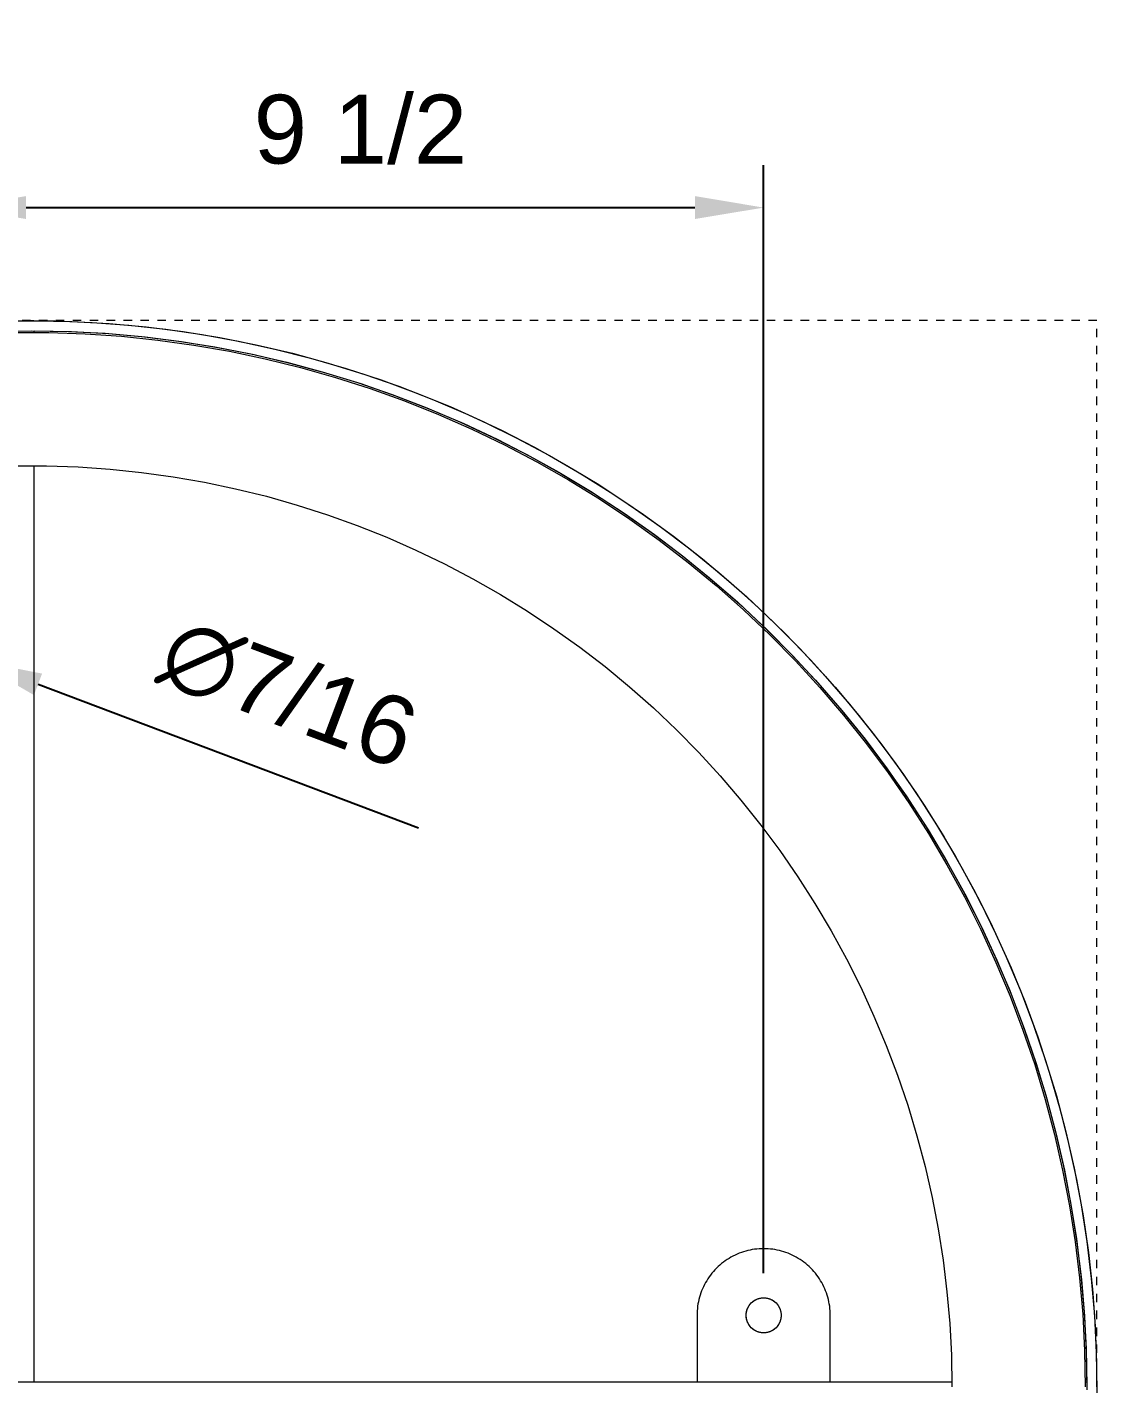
# Model space of a CAD drawing. Header units: inches. Extents: x -0.3 to 90.4, y 1.6 to 67.
# Drawn here: x 46.9 to 59.54, y 14.19 to 30.22 of the extents above; entities that cross this region are included whole.
import ezdxf

# ---------------------------------------------------------------- set-up
doc = ezdxf.new("R2010")
doc.units = ezdxf.units.IN
doc.linetypes.add('HIDDEN', pattern=[1.905, 1.27, -0.635])
for name, color, linetype, lineweight in [('ZANO_R', 7, 'Continuous', 0), ('ZANO_R_przerywana', 250, 'HIDDEN', 0), ('ZANO_W', 1, 'Continuous', 0)]:
    doc.layers.add(name, color=color, linetype=linetype, lineweight=lineweight)
doc.styles.get("Standard").update_dxf_attribs({"font": 'arial.ttf'})
doc.dimstyles.new('amerykanie', dxfattribs={"dimtxt": 50, "dimasz": 50, "dimexe": 0.5, "dimexo": 0.5, "dimgap": 1, "dimtad": 1, "dimdec": 0, "dimzin": 0, "dimlunit": 5, "dimtxsty": 'Standard', "dimcen": 0.09, "dimclrd": 1, "dimclre": 1, "dimclrt": 1, "dimazin": 0, "dimtfac": 1, "dimtdec": 0, "dimtmove": 0, "dimatfit": 3, "dimfxl": 1, "dimtzin": 0, "dimarcsym": 1})

# ---------------------------------------------------------------- blocks, each defined once
blk = doc.blocks.new('*D381')
at = {"layer": 'ZANO_W', "color": 1, "lineweight": -2}
for p, q in [((46.071, 23.311), (46.071, 28.584)), ((55.599, 15.496), (55.599, 28.584)), ((46.884, 28.084), (54.786, 28.084))]:
    blk.add_line(p, q, dxfattribs=at)
at = {"layer": 'ZANO_W', "color": 1}
for points in [[(46.884, 28.22), (46.884, 27.949), (46.071, 28.084)], [(54.786, 27.949), (54.786, 28.22), (55.599, 28.084)]]:
    blk.add_solid(points, dxfattribs=at)
at = {"layer": 'ZANO_W', "color": 1, "insert": (50.835, 29.005), "char_height": 0.8125, "attachment_point": 5}
blk.add_mtext('9 1/2', dxfattribs=at)
blk = doc.blocks.new('*D384')
at = {"layer": 'ZANO_W', "color": 1, "lineweight": -2}
for p, q in [((45.118, 23.171), (44.358, 23.458)), ((45.878, 22.884), (46.265, 22.738)), ((51.521, 20.753), (47.025, 22.451))]:
    blk.add_line(p, q, dxfattribs=at)
at = {"layer": 'ZANO_W', "color": 1}
for points in [[(45.07, 23.044), (45.166, 23.298), (45.878, 22.884)], [(47.073, 22.578), (46.977, 22.324), (46.265, 22.738)]]:
    blk.add_solid(points, dxfattribs=at)
at = {"layer": 'ZANO_W', "color": 1, "insert": (49.984, 22.336), "char_height": 0.8125, "attachment_point": 5, "rotation": 339.3122}
blk.add_mtext('∅7/16', dxfattribs=at)

msp = doc.modelspace()

# ---------------------------------------------------------------- linework, layer by layer
at = {"layer": 'ZANO_R'}
for p, q in [((46.51397, 26.62268), (46.94897, 26.62986)), ((46.54756, 26.74194), (46.9869, 26.74788)), ((46.55122, 26.62389), (46.98644, 26.62977)), ((46.79103, 26.74712), (47.22773, 26.74463)), ((46.85883, 26.74809), (46.97694, 26.74809)), ((46.94897, 26.62986), (47.38395, 26.62187)), ((46.97694, 26.74809), (46.97694, 26.74791)), ((46.97694, 26.62978), (46.97694, 26.61011)), ((46.98644, 26.62977), (47.4216, 26.62047)), ((46.9869, 26.74788), (47.42618, 26.73849)), ((47.22773, 26.74463), (47.66407, 26.727)), ((47.38395, 26.62187), (47.81839, 26.59873)), ((47.4216, 26.62047), (47.85617, 26.596)), ((47.42618, 26.73849), (47.86487, 26.71379)), ((47.66407, 26.727), (48.09955, 26.69426)), ((47.86487, 26.71379), (48.30242, 26.67381)), ((48.09955, 26.69426), (48.53363, 26.64645)), ((48.30242, 26.67381), (48.73832, 26.61859)), ((48.53363, 26.64645), (48.96579, 26.58362)), ((48.73832, 26.61859), (49.17202, 26.54821)), ((46.72235, 26.60832), (47.15251, 26.60832)), ((47.15251, 26.60832), (47.58241, 26.59347)), ((47.58241, 26.59347), (48.01154, 26.5638)), ((47.81839, 26.59873), (48.25176, 26.56046)), ((47.85617, 26.596), (48.28963, 26.55639)), ((48.01154, 26.5638), (48.43939, 26.51933)), ((48.25176, 26.56046), (48.68353, 26.50711)), ((48.28963, 26.55639), (48.72144, 26.5017)), ((48.43939, 26.51933), (48.86545, 26.46011)), ((48.68353, 26.50711), (49.11319, 26.43874)), ((48.72144, 26.5017), (49.15108, 26.43198)), ((48.86545, 26.46011), (49.28922, 26.38623)), ((48.96579, 26.58362), (49.39551, 26.50585)), ((49.17202, 26.54821), (49.60301, 26.46275)), ((49.39551, 26.50585), (49.82228, 26.41323)), ((49.60301, 26.46275), (50.03076, 26.36231)), ((49.11319, 26.43874), (49.54019, 26.35544)), ((49.15108, 26.43198), (49.57802, 26.34732)), ((49.28922, 26.38623), (49.71018, 26.29776)), ((49.54019, 26.35544), (49.96404, 26.25731)), ((49.57802, 26.34732), (50.00176, 26.24782)), ((49.71018, 26.29776), (50.12784, 26.19482)), ((49.82228, 26.41323), (50.24558, 26.30588)), ((50.03076, 26.36231), (50.45474, 26.24702)), ((50.24558, 26.30588), (50.66491, 26.18392)), ((49.96404, 26.25731), (50.3842, 26.14446)), ((50.00176, 26.24782), (50.42177, 26.13361)), ((50.12784, 26.19482), (50.54169, 26.07752)), ((50.3842, 26.14446), (50.80018, 26.01704)), ((50.42177, 26.13361), (50.83754, 26.00482)), ((50.45474, 26.24702), (50.87445, 26.11701)), ((50.66491, 26.18392), (51.07976, 26.04751)), ((50.54169, 26.07752), (50.95125, 25.94601)), ((50.80018, 26.01704), (51.21146, 25.8752)), ((50.83754, 26.00482), (51.24856, 25.86161)), ((50.87445, 26.11701), (51.28936, 25.97245)), ((51.07976, 26.04751), (51.48963, 25.89679)), ((51.28936, 25.97245), (51.69899, 25.81351)), ((50.95125, 25.94601), (51.35603, 25.80044)), ((51.21146, 25.8752), (51.61755, 25.71911)), ((51.24856, 25.86161), (51.65435, 25.70416)), ((51.48963, 25.89679), (51.89404, 25.73196)), ((51.69899, 25.81351), (52.10282, 25.64037)), ((51.35603, 25.80044), (51.75554, 25.64098)), ((51.61755, 25.71911), (52.01795, 25.54896)), ((51.65435, 25.70416), (52.05439, 25.53265)), ((51.89404, 25.73196), (52.29248, 25.55322)), ((51.75554, 25.64098), (52.14931, 25.46783)), ((52.01795, 25.54896), (52.41218, 25.36495)), ((52.05439, 25.53265), (52.44821, 25.34729)), ((52.10282, 25.64037), (52.50037, 25.45327)), ((52.29248, 25.55322), (52.6845, 25.36077)), ((52.14931, 25.46783), (52.53687, 25.2812)), ((52.41218, 25.36495), (52.79976, 25.16732)), ((52.44821, 25.34729), (52.83533, 25.14832)), ((52.50037, 25.45327), (52.89115, 25.25241)), ((52.6845, 25.36077), (53.0696, 25.15485)), ((52.53687, 25.2812), (52.91775, 25.08129)), ((52.79976, 25.16732), (53.18021, 24.9563)), ((52.89115, 25.25241), (53.27469, 25.03805)), ((46.74953, 25.03375), (47.12533, 25.03375)), ((46.97694, 25.0353), (46.97694, 14.20872)), ((47.12533, 25.03375), (47.50089, 25.02078)), ((47.50089, 25.02078), (47.87579, 24.99486)), ((52.83533, 25.14832), (53.21528, 24.93597)), ((52.91775, 25.08129), (53.29151, 24.86836)), ((53.0696, 25.15485), (53.44734, 24.93571)), ((53.27469, 25.03805), (53.65052, 24.81044)), ((47.87579, 24.99486), (48.24957, 24.956)), ((48.24957, 24.956), (48.62179, 24.90428)), ((48.62179, 24.90428), (48.99199, 24.83973)), ((53.18021, 24.9563), (53.55308, 24.73215)), ((53.21528, 24.93597), (53.58759, 24.7105)), ((53.29151, 24.86836), (53.6577, 24.64266)), ((53.44734, 24.93571), (53.81726, 24.70361)), ((48.99199, 24.83973), (49.35975, 24.76244)), ((49.35975, 24.76244), (49.72463, 24.67251)), ((53.55308, 24.73215), (53.91791, 24.49514)), ((53.58759, 24.7105), (53.95181, 24.47218)), ((53.65052, 24.81044), (54.01819, 24.56987)), ((53.81726, 24.70361), (54.17891, 24.45883)), ((49.72463, 24.67251), (50.08618, 24.57004)), ((50.08618, 24.57004), (50.44398, 24.45515)), ((53.6577, 24.64266), (54.01587, 24.40445)), ((54.01819, 24.56987), (54.37724, 24.31663)), ((50.44398, 24.45515), (50.7976, 24.32797)), ((53.91791, 24.49514), (54.27425, 24.24555)), ((53.95181, 24.47218), (54.30749, 24.22131)), ((54.01587, 24.40445), (54.36562, 24.15401)), ((54.17891, 24.45883), (54.53186, 24.20166)), ((50.7976, 24.32797), (51.14662, 24.18867)), ((54.27425, 24.24555), (54.62168, 23.9837)), ((54.30749, 24.22131), (54.65422, 23.95819)), ((54.37724, 24.31663), (54.72725, 24.05101)), ((51.14662, 24.18867), (51.49062, 24.0374)), ((54.36562, 24.15401), (54.7065, 23.89166)), ((54.53186, 24.20166), (54.87569, 23.93241)), ((54.72725, 24.05101), (55.06778, 23.77336)), ((51.49062, 24.0374), (51.8292, 23.87435)), ((54.62168, 23.9837), (54.95977, 23.7099)), ((54.65422, 23.95819), (54.99156, 23.68313)), ((54.7065, 23.89166), (55.03814, 23.6177)), ((54.87569, 23.93241), (55.20997, 23.65141)), ((51.8292, 23.87435), (52.16195, 23.69971)), ((55.06778, 23.77336), (55.39842, 23.484)), ((52.16195, 23.69971), (52.48847, 23.51369)), ((54.95977, 23.7099), (55.28811, 23.42448)), ((54.99156, 23.68313), (55.3191, 23.39649)), ((55.03814, 23.6177), (55.36011, 23.33245)), ((55.20997, 23.65141), (55.53432, 23.35899)), ((52.48847, 23.51369), (52.80837, 23.31651)), ((55.28811, 23.42448), (55.60631, 23.12779)), ((55.39842, 23.484), (55.71877, 23.18328)), ((52.80837, 23.31651), (53.12128, 23.10841)), ((55.3191, 23.39649), (55.63645, 23.09859)), ((55.36011, 23.33245), (55.67205, 23.03626)), ((55.53432, 23.35899), (55.84834, 23.0555)), ((53.12128, 23.10841), (53.42682, 22.88963)), ((55.60631, 23.12779), (55.91397, 22.82019)), ((55.63645, 23.09859), (55.94321, 22.78981)), ((55.71877, 23.18328), (56.02844, 22.87158)), ((55.67205, 23.03626), (55.97358, 22.72948)), ((55.84834, 23.0555), (56.15165, 22.74132)), ((53.42682, 22.88963), (53.72463, 22.66043)), ((55.91397, 22.82019), (56.21072, 22.50205)), ((55.94321, 22.78981), (56.23903, 22.47052)), ((56.02844, 22.87158), (56.32705, 22.54927)), ((53.72463, 22.66043), (54.01435, 22.42109)), ((55.97358, 22.72948), (56.26434, 22.41247)), ((56.15165, 22.74132), (56.44389, 22.41681)), ((56.21072, 22.50205), (56.49621, 22.17376)), ((56.23903, 22.47052), (56.52353, 22.14111)), ((56.32705, 22.54927), (56.61425, 22.21674)), ((54.01435, 22.42109), (54.29563, 22.17189)), ((56.26434, 22.41247), (56.54399, 22.08562)), ((56.44389, 22.41681), (56.7247, 22.08236)), ((54.29563, 22.17189), (54.56815, 21.91314)), ((56.49621, 22.17376), (56.77008, 21.83572)), ((56.52353, 22.14111), (56.79636, 21.80198)), ((56.61425, 22.21674), (56.88967, 21.8744)), ((56.54399, 22.08562), (56.81219, 21.74931)), ((56.7247, 22.08236), (56.99376, 21.73839)), ((54.56815, 21.91314), (54.83157, 21.64513)), ((56.77008, 21.83572), (57.032, 21.48835)), ((56.79636, 21.80198), (57.05721, 21.45354)), ((56.88967, 21.8744), (57.15298, 21.52266)), ((54.83157, 21.64513), (55.08559, 21.36819)), ((56.81219, 21.74931), (57.06862, 21.40394)), ((56.99376, 21.73839), (57.25073, 21.3853)), ((57.032, 21.48835), (57.28165, 21.13205)), ((57.15298, 21.52266), (57.40387, 21.16195)), ((55.08559, 21.36819), (55.32989, 21.08264)), ((57.05721, 21.45354), (57.30575, 21.09621)), ((57.06862, 21.40394), (57.31298, 21.04993)), ((57.25073, 21.3853), (57.49531, 21.02351)), ((57.40387, 21.16195), (57.64203, 20.79272)), ((55.32989, 21.08264), (55.56419, 20.78884)), ((57.28165, 21.13205), (57.51873, 20.76727)), ((57.30575, 21.09621), (57.54168, 20.73044)), ((57.31298, 21.04993), (57.54497, 20.6877)), ((57.49531, 21.02351), (57.72721, 20.65346)), ((55.56419, 20.78884), (55.78822, 20.48712)), ((57.51873, 20.76727), (57.74296, 20.39445)), ((57.54168, 20.73044), (57.76471, 20.35666)), ((57.54497, 20.6877), (57.76432, 20.31767)), ((57.64203, 20.79272), (57.86717, 20.41541)), ((57.72721, 20.65346), (57.94614, 20.2756)), ((55.78822, 20.48712), (56.00169, 20.17785)), ((57.74296, 20.39445), (57.95405, 20.01404)), ((57.86717, 20.41541), (58.07902, 20.03047)), ((57.76432, 20.31767), (57.97077, 19.94029)), ((57.76471, 20.35666), (57.97457, 19.97534)), ((57.94614, 20.2756), (58.15185, 19.89038)), ((56.00169, 20.17785), (56.20436, 19.86139)), ((57.95405, 20.01404), (58.15176, 19.6265)), ((57.97077, 19.94029), (58.16407, 19.55601)), ((57.97457, 19.97534), (58.171, 19.58692)), ((58.07902, 20.03047), (58.27731, 19.63838)), ((58.15185, 19.89038), (58.34408, 19.49826)), ((56.20436, 19.86139), (56.39599, 19.53813)), ((58.15176, 19.6265), (58.33584, 19.23231)), ((58.171, 19.58692), (58.35378, 19.1919)), ((58.27731, 19.63838), (58.46182, 19.23962)), ((56.39599, 19.53813), (56.57635, 19.20844)), ((58.16407, 19.55601), (58.34399, 19.16529)), ((58.34408, 19.49826), (58.5226, 19.09971)), ((58.46182, 19.23962), (58.6323, 18.83466)), ((56.57635, 19.20844), (56.74522, 18.87273)), ((58.33584, 19.23231), (58.50607, 18.83194)), ((58.34399, 19.16529), (58.51032, 18.76859)), ((58.35378, 19.1919), (58.52266, 18.79074)), ((58.5226, 19.09971), (58.6872, 18.69522)), ((56.74522, 18.87273), (56.9024, 18.53139)), ((58.50607, 18.83194), (58.66224, 18.42588)), ((58.51032, 18.76859), (58.66285, 18.36639)), ((58.52266, 18.79074), (58.67746, 18.38393)), ((58.6323, 18.83466), (58.78856, 18.42401)), ((58.6872, 18.69522), (58.83769, 18.28526)), ((56.9024, 18.53139), (57.04771, 18.18483)), ((58.66224, 18.42588), (58.80417, 18.01462)), ((58.66285, 18.36639), (58.80141, 17.95916)), ((58.67746, 18.38393), (58.81797, 17.97198)), ((58.78856, 18.42401), (58.93041, 18.00815)), ((58.83769, 18.28526), (58.97387, 17.87034)), ((57.04771, 18.18483), (57.18097, 17.83345)), ((58.80141, 17.95916), (58.92584, 17.54739)), ((58.80417, 18.01462), (58.93167, 17.59867)), ((58.81797, 17.97198), (58.94404, 17.55538)), ((58.93041, 18.00815), (59.05766, 17.58761)), ((57.18097, 17.83345), (57.30202, 17.47769)), ((58.97387, 17.87034), (59.0956, 17.45094)), ((57.30202, 17.47769), (57.41072, 17.11796)), ((58.92584, 17.54739), (59.03598, 17.13157)), ((58.93167, 17.59867), (59.0446, 17.17852)), ((58.94404, 17.55538), (59.0555, 17.13463)), ((59.05766, 17.58761), (59.17018, 17.16288)), ((59.0956, 17.45094), (59.20272, 17.02758)), ((59.0446, 17.17852), (59.14281, 16.7547)), ((59.17018, 17.16288), (59.26781, 16.73448)), ((57.41072, 17.11796), (57.50693, 16.7547)), ((59.03598, 17.13157), (59.13169, 16.7122)), ((59.0555, 17.13463), (59.15222, 16.71025)), ((59.20272, 17.02758), (59.29509, 16.60076)), ((57.50693, 16.7547), (57.59056, 16.38833)), ((59.13169, 16.7122), (59.21288, 16.28977)), ((59.14281, 16.7547), (59.2262, 16.32771)), ((59.15222, 16.71025), (59.23408, 16.28276)), ((59.26781, 16.73448), (59.35045, 16.30295)), ((59.29509, 16.60076), (59.37262, 16.17099)), ((57.59056, 16.38833), (57.66148, 16.01929)), ((59.21288, 16.28977), (59.27944, 15.8648)), ((59.2262, 16.32771), (59.29465, 15.89807)), ((59.23408, 16.28276), (59.30099, 15.85267)), ((59.35045, 16.30295), (59.41799, 15.86879)), ((59.37262, 16.17099), (59.43521, 15.7388)), ((57.66148, 16.01929), (57.71963, 15.64802)), ((59.29465, 15.89807), (59.34809, 15.46631)), ((55.28514, 15.71834), (55.26067, 15.7072)), ((55.30998, 15.72863), (55.28514, 15.71834)), ((55.33516, 15.73806), (55.30998, 15.72863)), ((55.36065, 15.74663), (55.33516, 15.73806)), ((55.38641, 15.75432), (55.36065, 15.74663)), ((55.41242, 15.76114), (55.38641, 15.75432)), ((55.43864, 15.76705), (55.41242, 15.76114)), ((55.46506, 15.77207), (55.43864, 15.76705)), ((55.49163, 15.77619), (55.46506, 15.77207)), ((55.51832, 15.7794), (55.49163, 15.77619)), ((55.54511, 15.78169), (55.51832, 15.7794)), ((55.57196, 15.78306), (55.54511, 15.78169)), ((55.59885, 15.78352), (55.57196, 15.78306)), ((55.62573, 15.78306), (55.59885, 15.78352)), ((55.65258, 15.78169), (55.62573, 15.78306)), ((55.67937, 15.7794), (55.65258, 15.78169)), ((55.70606, 15.77619), (55.67937, 15.7794)), ((55.73263, 15.77207), (55.70606, 15.77619)), ((55.75905, 15.76705), (55.73263, 15.77207)), ((55.78528, 15.76114), (55.75905, 15.76705)), ((55.81128, 15.75432), (55.78528, 15.76114)), ((55.83705, 15.74663), (55.81128, 15.75432)), ((55.86253, 15.73806), (55.83705, 15.74663)), ((55.88771, 15.72863), (55.86253, 15.73806)), ((55.91255, 15.71834), (55.88771, 15.72863)), ((55.93702, 15.7072), (55.91255, 15.71834)), ((59.27944, 15.8648), (59.33129, 15.43778)), ((59.30099, 15.85267), (59.35286, 15.42051)), ((59.41799, 15.86879), (59.47036, 15.43254)), ((59.43521, 15.7388), (59.48279, 15.30469)), ((55.04207, 15.5529), (55.02338, 15.53357)), ((55.0614, 15.57158), (55.04207, 15.5529)), ((55.08136, 15.5896), (55.0614, 15.57158)), ((55.10193, 15.60692), (55.08136, 15.5896)), ((55.12307, 15.62353), (55.10193, 15.60692)), ((55.14477, 15.63941), (55.12307, 15.62353)), ((55.16699, 15.65453), (55.14477, 15.63941)), ((55.18973, 15.66889), (55.16699, 15.65453)), ((55.21293, 15.68247), (55.18973, 15.66889)), ((55.23659, 15.69524), (55.21293, 15.68247)), ((55.26067, 15.7072), (55.23659, 15.69524)), ((55.9611, 15.69524), (55.93702, 15.7072)), ((55.98476, 15.68247), (55.9611, 15.69524)), ((56.00797, 15.66889), (55.98476, 15.68247)), ((56.0307, 15.65453), (56.00797, 15.66889)), ((56.05293, 15.63941), (56.0307, 15.65453)), ((56.07462, 15.62353), (56.05293, 15.63941)), ((56.09577, 15.60692), (56.07462, 15.62353)), ((56.11633, 15.5896), (56.09577, 15.60692)), ((56.13629, 15.57158), (56.11633, 15.5896)), ((56.15562, 15.5529), (56.13629, 15.57158)), ((56.17431, 15.53357), (56.15562, 15.5529)), ((57.71963, 15.64802), (57.76492, 15.27497)), ((54.92608, 15.40524), (54.9125, 15.38204)), ((54.94044, 15.42797), (54.92608, 15.40524)), ((54.95556, 15.4502), (54.94044, 15.42797)), ((54.97144, 15.4719), (54.95556, 15.4502)), ((54.98805, 15.49304), (54.97144, 15.4719)), ((55.00537, 15.51361), (54.98805, 15.49304)), ((55.02338, 15.53357), (55.00537, 15.51361)), ((56.19232, 15.51361), (56.17431, 15.53357)), ((56.20964, 15.49304), (56.19232, 15.51361)), ((56.22625, 15.4719), (56.20964, 15.49304)), ((56.24213, 15.4502), (56.22625, 15.4719)), ((56.25726, 15.42797), (56.24213, 15.4502)), ((56.27162, 15.40524), (56.25726, 15.42797)), ((56.28519, 15.38204), (56.27162, 15.40524)), ((59.33129, 15.43778), (59.36837, 15.00922)), ((59.34809, 15.46631), (59.38644, 15.03295)), ((59.35286, 15.42051), (59.38963, 14.98681)), ((59.47036, 15.43254), (59.50747, 14.99473)), ((54.84834, 15.23432), (54.84064, 15.20856)), ((54.85691, 15.25981), (54.84834, 15.23432)), ((54.86634, 15.28498), (54.85691, 15.25981)), ((54.87663, 15.30982), (54.86634, 15.28498)), ((54.88776, 15.3343), (54.87663, 15.30982)), ((54.89972, 15.35838), (54.88776, 15.3343)), ((54.9125, 15.38204), (54.89972, 15.35838)), ((56.29797, 15.35838), (56.28519, 15.38204)), ((56.30993, 15.3343), (56.29797, 15.35838)), ((56.32106, 15.30982), (56.30993, 15.3343)), ((56.33135, 15.28498), (56.32106, 15.30982)), ((56.34078, 15.25981), (56.33135, 15.28498)), ((56.34935, 15.23432), (56.34078, 15.25981)), ((56.35705, 15.20856), (56.34935, 15.23432)), ((57.76492, 15.27497), (57.79732, 14.90057)), ((59.48279, 15.30469), (59.51528, 14.8692)), ((54.81557, 15.07665), (54.81328, 15.04986)), ((54.81878, 15.10334), (54.81557, 15.07665)), ((54.82289, 15.12991), (54.81878, 15.10334)), ((54.82791, 15.15632), (54.82289, 15.12991)), ((54.83383, 15.18255), (54.82791, 15.15632)), ((54.84064, 15.20856), (54.83383, 15.18255)), ((55.40435, 15.06607), (55.40688, 15.07274)), ((55.40688, 15.07274), (55.40964, 15.07932)), ((55.40964, 15.07932), (55.41262, 15.0858)), ((55.41262, 15.0858), (55.41583, 15.09218)), ((55.41583, 15.09218), (55.41925, 15.09844)), ((55.41925, 15.09844), (55.42289, 15.10458)), ((55.42289, 15.10458), (55.42674, 15.11058)), ((55.42674, 15.11058), (55.43079, 15.11646)), ((55.43079, 15.11646), (55.43505, 15.12218)), ((55.43505, 15.12218), (55.4395, 15.12776)), ((55.4395, 15.12776), (55.44413, 15.13319)), ((55.44413, 15.13319), (55.44896, 15.13844)), ((55.44896, 15.13844), (55.45396, 15.14353)), ((55.45396, 15.14353), (55.45913, 15.14845)), ((55.45913, 15.14845), (55.46447, 15.15318)), ((55.46447, 15.15318), (55.46998, 15.15772)), ((55.46998, 15.15772), (55.47563, 15.16207)), ((55.47563, 15.16207), (55.48143, 15.16623)), ((55.48143, 15.16623), (55.48737, 15.17018)), ((55.48737, 15.17018), (55.49345, 15.17392)), ((55.49345, 15.17392), (55.49965, 15.17745)), ((55.49965, 15.17745), (55.50596, 15.18077)), ((55.50596, 15.18077), (55.51239, 15.18387)), ((55.51239, 15.18387), (55.51893, 15.18674)), ((55.51893, 15.18674), (55.52555, 15.18938)), ((55.52555, 15.18938), (55.53227, 15.1918)), ((55.53227, 15.1918), (55.53906, 15.19398)), ((55.53906, 15.19398), (55.54592, 15.19593)), ((55.54592, 15.19593), (55.55285, 15.19763)), ((55.55285, 15.19763), (55.55984, 15.1991)), ((55.55984, 15.1991), (55.56686, 15.20033)), ((55.56686, 15.20033), (55.57393, 15.20131)), ((55.57393, 15.20131), (55.58103, 15.20205)), ((55.58103, 15.20205), (55.58815, 15.20254)), ((55.58815, 15.20254), (55.59528, 15.20278)), ((55.59528, 15.20278), (55.60241, 15.20278)), ((55.60241, 15.20278), (55.60955, 15.20254)), ((55.60955, 15.20254), (55.61666, 15.20205)), ((55.61666, 15.20205), (55.62376, 15.20131)), ((55.62376, 15.20131), (55.63083, 15.20033)), ((55.63083, 15.20033), (55.63786, 15.1991)), ((55.63786, 15.1991), (55.64484, 15.19763)), ((55.64484, 15.19763), (55.65177, 15.19593)), ((55.65177, 15.19593), (55.65863, 15.19398)), ((55.65863, 15.19398), (55.66543, 15.1918)), ((55.66543, 15.1918), (55.67214, 15.18938)), ((55.67214, 15.18938), (55.67877, 15.18674)), ((55.67877, 15.18674), (55.6853, 15.18387)), ((55.6853, 15.18387), (55.69173, 15.18077)), ((55.69173, 15.18077), (55.69805, 15.17745)), ((55.69805, 15.17745), (55.70425, 15.17392)), ((55.70425, 15.17392), (55.71032, 15.17018)), ((55.71032, 15.17018), (55.71626, 15.16623)), ((55.71626, 15.16623), (55.72206, 15.16207)), ((55.72206, 15.16207), (55.72772, 15.15772)), ((55.72772, 15.15772), (55.73322, 15.15318)), ((55.73322, 15.15318), (55.73856, 15.14845)), ((55.73856, 15.14845), (55.74373, 15.14353)), ((55.74373, 15.14353), (55.74874, 15.13844)), ((55.74874, 15.13844), (55.75356, 15.13319)), ((55.75356, 15.13319), (55.7582, 15.12776)), ((55.7582, 15.12776), (55.76265, 15.12218)), ((55.76265, 15.12218), (55.7669, 15.11646)), ((55.7669, 15.11646), (55.77095, 15.11058)), ((55.77095, 15.11058), (55.7748, 15.10458)), ((55.7748, 15.10458), (55.77844, 15.09844)), ((55.77844, 15.09844), (55.78186, 15.09218)), ((55.78186, 15.09218), (55.78507, 15.0858)), ((55.78507, 15.0858), (55.78805, 15.07932)), ((55.78805, 15.07932), (55.79081, 15.07274)), ((55.79081, 15.07274), (55.79334, 15.06607)), ((56.36386, 15.18255), (56.35705, 15.20856)), ((56.36978, 15.15632), (56.36386, 15.18255)), ((56.3748, 15.12991), (56.36978, 15.15632)), ((56.37891, 15.10334), (56.3748, 15.12991)), ((56.38212, 15.07665), (56.37891, 15.10334)), ((56.38441, 15.04986), (56.38212, 15.07665)), ((54.8119, 15.02301), (54.81144, 14.99612)), ((54.81144, 14.99612), (54.81144, 14.20872)), ((54.81328, 15.04986), (54.8119, 15.02301)), ((55.39215, 14.99612), (55.39228, 15.00326)), ((55.39228, 14.98899), (55.39215, 14.99612)), ((55.39228, 15.00326), (55.39265, 15.01038)), ((55.39265, 14.98186), (55.39228, 14.98899)), ((55.39265, 15.01038), (55.39326, 15.01749)), ((55.39326, 14.97475), (55.39265, 14.98186)), ((55.39326, 15.01749), (55.39412, 15.02457)), ((55.39412, 14.96767), (55.39326, 14.97475)), ((55.39412, 15.02457), (55.39523, 15.03162)), ((55.39523, 14.96062), (55.39412, 14.96767)), ((55.39523, 15.03162), (55.39657, 15.03863)), ((55.39657, 14.95361), (55.39523, 14.96062)), ((55.39657, 15.03863), (55.39816, 15.04559)), ((55.39816, 14.94666), (55.39657, 14.95361)), ((55.39816, 15.04559), (55.39999, 15.05248)), ((55.39999, 14.93976), (55.39816, 14.94666)), ((55.39999, 15.05248), (55.40205, 15.05931)), ((55.40205, 14.93293), (55.39999, 14.93976)), ((55.40205, 15.05931), (55.40435, 15.06607)), ((55.40435, 14.92617), (55.40205, 14.93293)), ((55.40688, 14.9195), (55.40435, 14.92617)), ((55.40964, 14.91292), (55.40688, 14.9195)), ((55.41262, 14.90644), (55.40964, 14.91292)), ((55.78805, 14.91292), (55.78507, 14.90644)), ((55.79081, 14.9195), (55.78805, 14.91292)), ((55.79334, 14.92617), (55.79081, 14.9195)), ((55.79334, 15.06607), (55.79564, 15.05931)), ((55.79564, 14.93293), (55.79334, 14.92617)), ((55.79564, 15.05931), (55.79771, 15.05248)), ((55.79771, 14.93976), (55.79564, 14.93293)), ((55.79771, 15.05248), (55.79953, 15.04559)), ((55.79953, 14.94666), (55.79771, 14.93976)), ((55.79953, 15.04559), (55.80112, 15.03863)), ((55.80112, 14.95361), (55.79953, 14.94666)), ((55.80112, 15.03863), (55.80247, 15.03162)), ((55.80247, 14.96062), (55.80112, 14.95361)), ((55.80247, 15.03162), (55.80357, 15.02457)), ((55.80357, 14.96767), (55.80247, 14.96062)), ((55.80357, 15.02457), (55.80443, 15.01749)), ((55.80443, 14.97475), (55.80357, 14.96767)), ((55.80443, 15.01749), (55.80505, 15.01038)), ((55.80505, 14.98186), (55.80443, 14.97475)), ((55.80505, 15.01038), (55.80542, 15.00326)), ((55.80542, 14.98899), (55.80505, 14.98186)), ((55.80542, 15.00326), (55.80554, 14.99612)), ((55.80554, 14.99612), (55.80542, 14.98899)), ((56.38579, 15.02301), (56.38441, 15.04986)), ((56.38625, 14.99612), (56.38579, 15.02301)), ((56.38625, 14.20872), (56.38625, 14.99612)), ((59.36837, 15.00922), (59.39063, 14.57964)), ((59.38644, 15.03295), (59.40967, 14.59851)), ((59.38963, 14.98681), (59.41125, 14.55209)), ((59.50747, 14.99473), (59.5293, 14.5559)), ((55.41583, 14.90007), (55.41262, 14.90644)), ((55.41925, 14.89381), (55.41583, 14.90007)), ((55.42289, 14.88767), (55.41925, 14.89381)), ((55.42674, 14.88166), (55.42289, 14.88767)), ((55.43079, 14.87579), (55.42674, 14.88166)), ((55.43505, 14.87006), (55.43079, 14.87579)), ((55.4395, 14.86448), (55.43505, 14.87006)), ((55.44413, 14.85906), (55.4395, 14.86448)), ((55.44896, 14.8538), (55.44413, 14.85906)), ((55.45396, 14.84871), (55.44896, 14.8538)), ((55.45913, 14.8438), (55.45396, 14.84871)), ((55.46447, 14.83907), (55.45913, 14.8438)), ((55.46998, 14.83452), (55.46447, 14.83907)), ((55.47563, 14.83017), (55.46998, 14.83452)), ((55.48143, 14.82602), (55.47563, 14.83017)), ((55.48737, 14.82207), (55.48143, 14.82602)), ((55.49345, 14.81832), (55.48737, 14.82207)), ((55.49965, 14.81479), (55.49345, 14.81832)), ((55.50596, 14.81147), (55.49965, 14.81479)), ((55.51239, 14.80838), (55.50596, 14.81147)), ((55.51893, 14.80551), (55.51239, 14.80838)), ((55.52555, 14.80286), (55.51893, 14.80551)), ((55.53227, 14.80045), (55.52555, 14.80286)), ((55.53906, 14.79826), (55.53227, 14.80045)), ((55.54592, 14.79632), (55.53906, 14.79826)), ((55.55285, 14.79461), (55.54592, 14.79632)), ((55.55984, 14.79314), (55.55285, 14.79461)), ((55.56686, 14.79192), (55.55984, 14.79314)), ((55.57393, 14.79094), (55.56686, 14.79192)), ((55.58103, 14.7902), (55.57393, 14.79094)), ((55.58815, 14.78971), (55.58103, 14.7902)), ((55.59528, 14.78946), (55.58815, 14.78971)), ((55.60241, 14.78946), (55.59528, 14.78946)), ((55.60955, 14.78971), (55.60241, 14.78946)), ((55.61666, 14.7902), (55.60955, 14.78971)), ((55.62376, 14.79094), (55.61666, 14.7902)), ((55.63083, 14.79192), (55.62376, 14.79094)), ((55.63786, 14.79314), (55.63083, 14.79192)), ((55.64484, 14.79461), (55.63786, 14.79314)), ((55.65177, 14.79632), (55.64484, 14.79461)), ((55.65863, 14.79826), (55.65177, 14.79632)), ((55.66543, 14.80045), (55.65863, 14.79826)), ((55.67214, 14.80286), (55.66543, 14.80045)), ((55.67877, 14.80551), (55.67214, 14.80286)), ((55.6853, 14.80838), (55.67877, 14.80551)), ((55.69173, 14.81147), (55.6853, 14.80838)), ((55.69805, 14.81479), (55.69173, 14.81147)), ((55.70425, 14.81832), (55.69805, 14.81479)), ((55.71032, 14.82207), (55.70425, 14.81832)), ((55.71626, 14.82602), (55.71032, 14.82207)), ((55.72206, 14.83017), (55.71626, 14.82602)), ((55.72772, 14.83452), (55.72206, 14.83017)), ((55.73322, 14.83907), (55.72772, 14.83452)), ((55.73856, 14.8438), (55.73322, 14.83907)), ((55.74373, 14.84871), (55.73856, 14.8438)), ((55.74874, 14.8538), (55.74373, 14.84871)), ((55.75356, 14.85906), (55.74874, 14.8538)), ((55.7582, 14.86448), (55.75356, 14.85906)), ((55.76265, 14.87006), (55.7582, 14.86448)), ((55.7669, 14.87579), (55.76265, 14.87006)), ((55.77095, 14.88166), (55.7669, 14.87579)), ((55.7748, 14.88767), (55.77095, 14.88166)), ((55.77844, 14.89381), (55.7748, 14.88767)), ((55.78186, 14.90007), (55.77844, 14.89381)), ((55.78507, 14.90644), (55.78186, 14.90007)), ((57.79732, 14.90057), (57.81677, 14.52528)), ((59.51528, 14.8692), (59.53267, 14.43284)), ((59.40967, 14.59851), (59.41774, 14.16353)), ((57.81677, 14.52528), (57.82326, 14.14955)), ((59.39063, 14.57964), (59.39806, 14.14955)), ((59.41125, 14.55209), (59.4177, 14.11687)), ((59.5293, 14.5559), (59.53581, 14.11657)), ((59.53267, 14.43284), (59.53492, 13.99614)), ((36.05176, 14.20872), (57.82309, 14.20872)), ((59.39792, 14.20872), (59.41756, 14.20872)), ((59.53567, 14.20872), (59.53599, 14.20872)), ((59.53599, 14.20872), (59.53599, 14.09061))]:
    msp.add_line(p, q, dxfattribs=at)
msp.add_circle((55.59887, 14.99613), 0.20667, dxfattribs=at)
at = {"layer": 'ZANO_R_przerywana', "ltscale": 0.05}
for points in [[(59.53585, 26.74809), (34.339, 26.74809)], [(59.53585, 1.55124), (59.53585, 26.74809)]]:
    msp.add_lwpolyline(points, dxfattribs=at)

# ---------------------------------------------------------------- dimensions: what is measured, and where the dimension line sits
at = {"layer": 'ZANO_W'}
dim = msp.add_linear_dim(base=(55.59887, 28.08447), p1=(46.07145, 22.81096), p2=(55.59887, 14.99613), dimstyle='amerykanie', override={"dimtxt": 0.8125, "dimasz": 0.8125, "dimgap": 0.5, "dimdec": 4, "dimaunit": 1, "dimadec": 1, "dimtdec": 4, "dimtmove": 1, "dimfrac": 2}, dxfattribs=at)
dim.commit()
dim.dimension.update_dxf_attribs({"geometry": '*D381', "text_midpoint": (50.83516, 29.00458)})
dim = msp.add_diameter_dim_2p(p1=(45.8781, 22.88398), p2=(46.26479, 22.73795), dimstyle='amerykanie', override={"dimtxt": 0.8125, "dimasz": 0.8125, "dimgap": 0.5, "dimdec": 4, "dimaunit": 1, "dimadec": 1, "dimtdec": 4, "dimtmove": 1, "dimfrac": 2}, dxfattribs=at)
dim.commit()
dim.dimension.update_dxf_attribs({"geometry": '*D384', "text_midpoint": (49.98444, 22.3355)})

doc.saveas('drawing.dxf')
